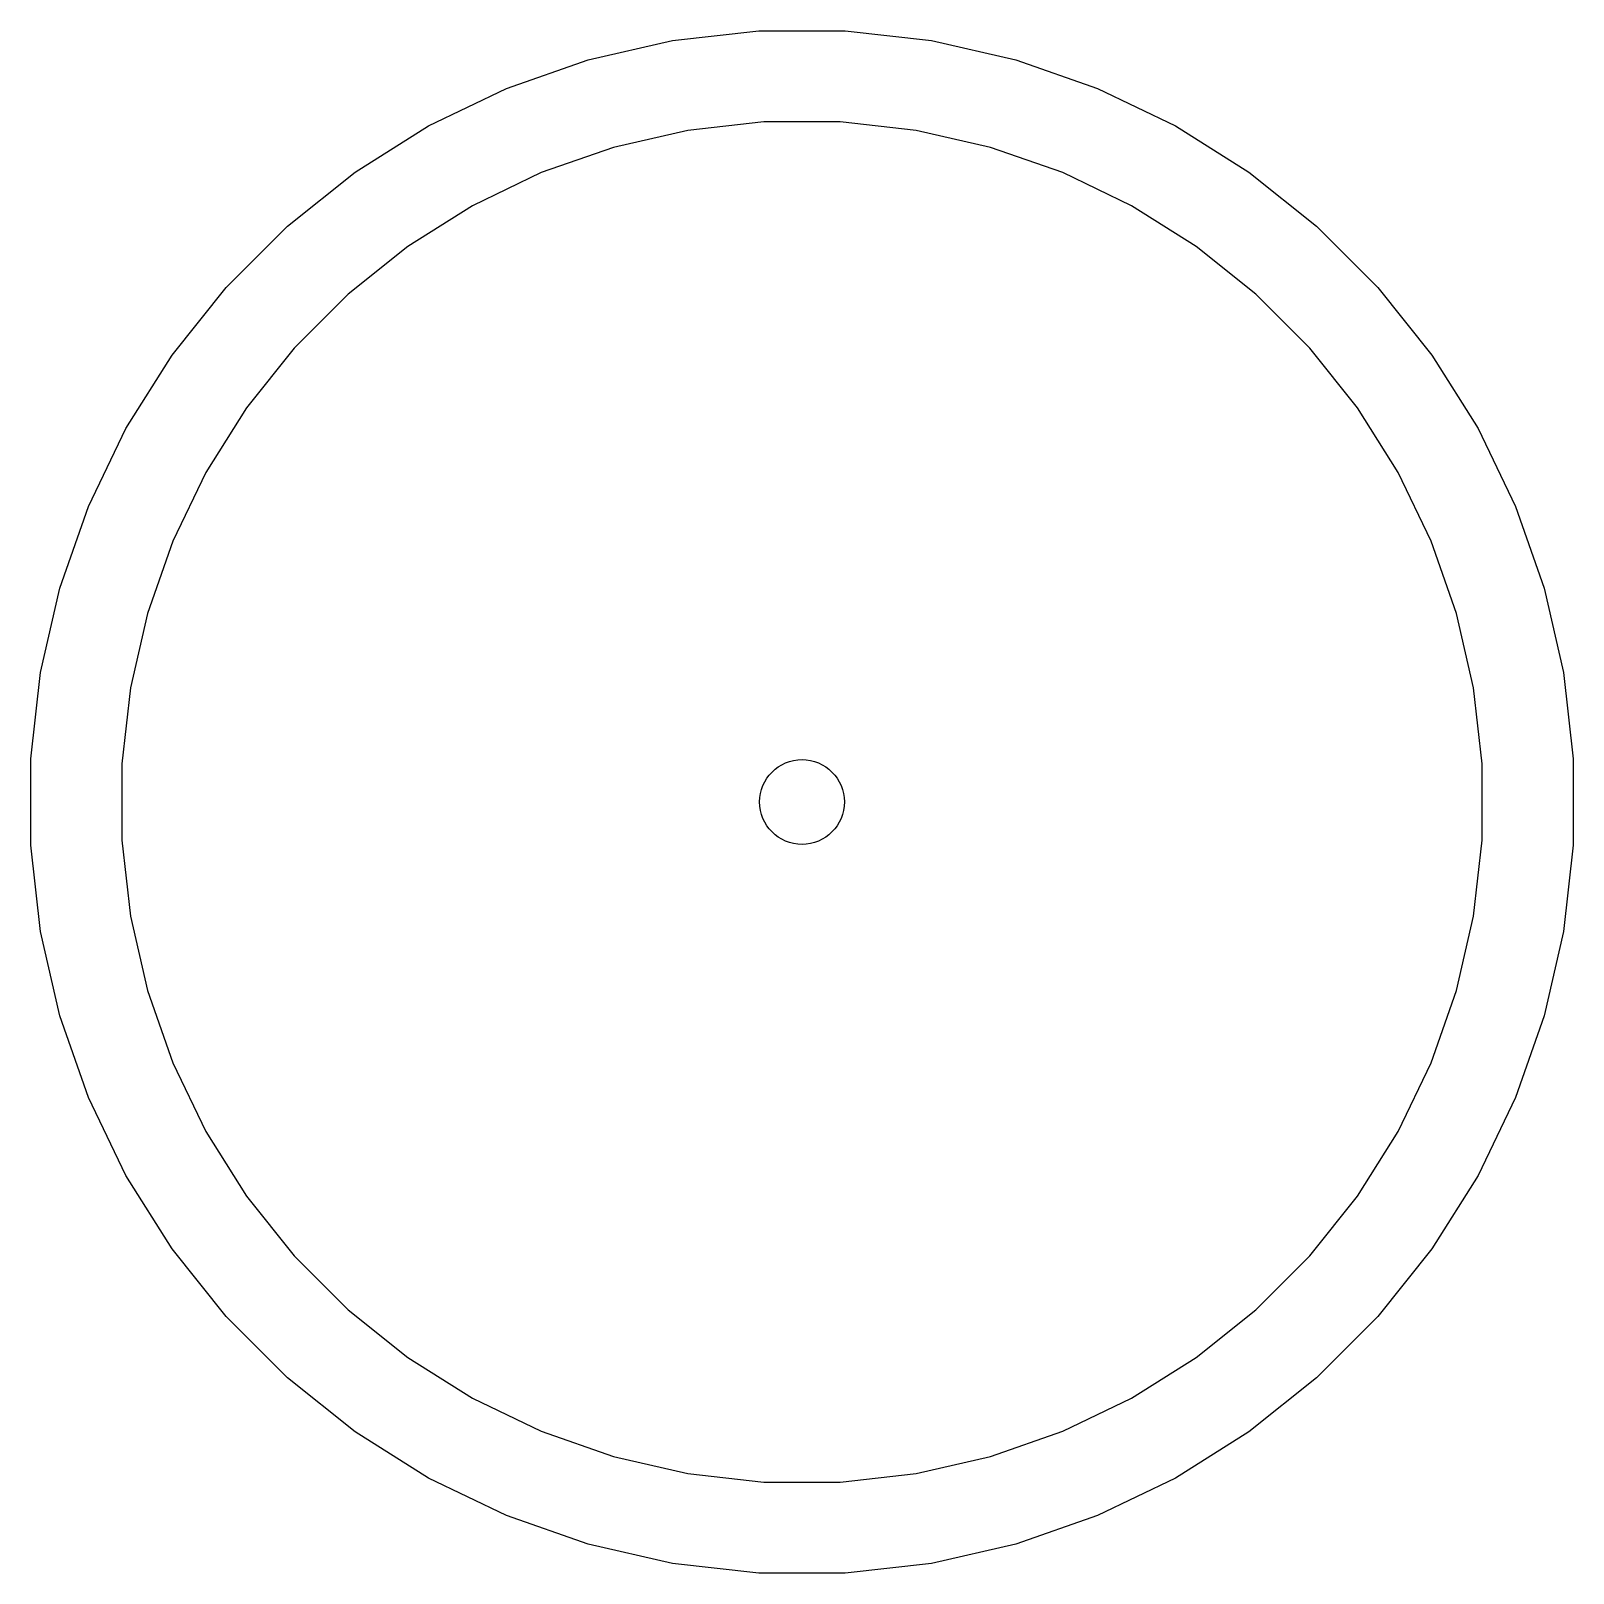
# Model space of a CAD drawing. Header units: inches. Extents: x -0.13 to 1.33, y -0.12 to 2.1.
# Drawn here: x 1.0746 to 1.3254, y -0.1223 to 0.1286 of the extents above.
import ezdxf

# ---------------------------------------------------------------- set-up
doc = ezdxf.new("R2010")
doc.units = ezdxf.units.IN
doc.header["$MEASUREMENT"] = 0
doc.layers.add('BLACK', color=250, linetype='CONTINUOUS')

msp = doc.modelspace()

# ---------------------------------------------------------------- linework, layer by layer
at = {"layer": 'BLACK', "linetype": 'CONTINUOUS'}
for p, q in [((1.17896, 0.12698), (1.19296, 0.12855)), ((1.19296, 0.12855), (1.20704, 0.12855)), ((1.20704, 0.12855), (1.22104, 0.12698)), ((1.16523, 0.12384), (1.17896, 0.12698)), ((1.22104, 0.12698), (1.23477, 0.12384)), ((1.15193, 0.11919), (1.16523, 0.12384)), ((1.23477, 0.12384), (1.24807, 0.11919)), ((1.13924, 0.11308), (1.15193, 0.11919)), ((1.24807, 0.11919), (1.26076, 0.11308)), ((1.12732, 0.10558), (1.13924, 0.11308)), ((1.19379, 0.11375), (1.18144, 0.11236)), ((1.20621, 0.11375), (1.19379, 0.11375)), ((1.21856, 0.11236), (1.20621, 0.11375)), ((1.26076, 0.11308), (1.27268, 0.10558)), ((1.18144, 0.11236), (1.16933, 0.10959)), ((1.23067, 0.10959), (1.21856, 0.11236)), ((1.16933, 0.10959), (1.15761, 0.10549)), ((1.24239, 0.10549), (1.23067, 0.10959)), ((1.11631, 0.0968), (1.12732, 0.10558)), ((1.15761, 0.10549), (1.14642, 0.1001)), ((1.25358, 0.1001), (1.24239, 0.10549)), ((1.27268, 0.10558), (1.28369, 0.0968)), ((1.14642, 0.1001), (1.1359, 0.09349)), ((1.2641, 0.09349), (1.25358, 0.1001)), ((1.10635, 0.08684), (1.11631, 0.0968)), ((1.28369, 0.0968), (1.29365, 0.08684)), ((1.1359, 0.09349), (1.12619, 0.08575)), ((1.27381, 0.08575), (1.2641, 0.09349)), ((1.09757, 0.07583), (1.10635, 0.08684)), ((1.12619, 0.08575), (1.1174, 0.07696)), ((1.2826, 0.07696), (1.27381, 0.08575)), ((1.29365, 0.08684), (1.30243, 0.07583)), ((1.09007, 0.0639), (1.09757, 0.07583)), ((1.1174, 0.07696), (1.10966, 0.06725)), ((1.29034, 0.06725), (1.2826, 0.07696)), ((1.30243, 0.07583), (1.30993, 0.0639)), ((1.10966, 0.06725), (1.10305, 0.05673)), ((1.29695, 0.05673), (1.29034, 0.06725)), ((1.08396, 0.05121), (1.09007, 0.0639)), ((1.30993, 0.0639), (1.31604, 0.05121)), ((1.10305, 0.05673), (1.09766, 0.04554)), ((1.30234, 0.04554), (1.29695, 0.05673)), ((1.07931, 0.03792), (1.08396, 0.05121)), ((1.31604, 0.05121), (1.32069, 0.03792)), ((1.09766, 0.04554), (1.09356, 0.03382)), ((1.30644, 0.03382), (1.30234, 0.04554)), ((1.07617, 0.02419), (1.07931, 0.03792)), ((1.32069, 0.03792), (1.32383, 0.02419)), ((1.09356, 0.03382), (1.09079, 0.0217)), ((1.30921, 0.0217), (1.30644, 0.03382)), ((1.0746, 0.01019), (1.07617, 0.02419)), ((1.32383, 0.02419), (1.3254, 0.01019)), ((1.09079, 0.0217), (1.0894, 0.00936)), ((1.3106, 0.00936), (1.30921, 0.0217)), ((1.0746, 0.00936), (1.0746, 0.01019)), ((1.3254, 0.01019), (1.3254, -0.00389)), ((1.0746, -0.00389), (1.0746, 0.00936)), ((1.0894, 0.00936), (1.0894, -0.00306)), ((1.3106, -0.00306), (1.3106, 0.00936)), ((1.07617, -0.01789), (1.0746, -0.00389)), ((1.0894, -0.00306), (1.09079, -0.01541)), ((1.30921, -0.01541), (1.3106, -0.00306)), ((1.3254, -0.00389), (1.32383, -0.01789)), ((1.09079, -0.01541), (1.09356, -0.02752)), ((1.30644, -0.02752), (1.30921, -0.01541)), ((1.07931, -0.03162), (1.07617, -0.01789)), ((1.32383, -0.01789), (1.32069, -0.03162)), ((1.09356, -0.02752), (1.09766, -0.03924)), ((1.30234, -0.03924), (1.30644, -0.02752)), ((1.08396, -0.04492), (1.07931, -0.03162)), ((1.32069, -0.03162), (1.31604, -0.04492)), ((1.09766, -0.03924), (1.10305, -0.05043)), ((1.29695, -0.05043), (1.30234, -0.03924)), ((1.09007, -0.05761), (1.08396, -0.04492)), ((1.31604, -0.04492), (1.30993, -0.05761)), ((1.10305, -0.05043), (1.10966, -0.06095)), ((1.29034, -0.06095), (1.29695, -0.05043)), ((1.09757, -0.06953), (1.09007, -0.05761)), ((1.30993, -0.05761), (1.30243, -0.06953)), ((1.10966, -0.06095), (1.1174, -0.07066)), ((1.2826, -0.07066), (1.29034, -0.06095)), ((1.10635, -0.08054), (1.09757, -0.06953)), ((1.30243, -0.06953), (1.29365, -0.08054)), ((1.1174, -0.07066), (1.12619, -0.07945)), ((1.27381, -0.07945), (1.2826, -0.07066)), ((1.12619, -0.07945), (1.1359, -0.08719)), ((1.2641, -0.08719), (1.27381, -0.07945)), ((1.11631, -0.0905), (1.10635, -0.08054)), ((1.29365, -0.08054), (1.28369, -0.0905)), ((1.1359, -0.08719), (1.14642, -0.0938)), ((1.25358, -0.0938), (1.2641, -0.08719)), ((1.12732, -0.09928), (1.11631, -0.0905)), ((1.28369, -0.0905), (1.27268, -0.09928)), ((1.14642, -0.0938), (1.15761, -0.09919)), ((1.24239, -0.09919), (1.25358, -0.0938)), ((1.13924, -0.10678), (1.12732, -0.09928)), ((1.15761, -0.09919), (1.16933, -0.1033)), ((1.23067, -0.1033), (1.24239, -0.09919)), ((1.27268, -0.09928), (1.26076, -0.10678)), ((1.16933, -0.1033), (1.18144, -0.10606)), ((1.21856, -0.10606), (1.23067, -0.1033)), ((1.15193, -0.11289), (1.13924, -0.10678)), ((1.18144, -0.10606), (1.19379, -0.10745)), ((1.19379, -0.10745), (1.20621, -0.10745)), ((1.20621, -0.10745), (1.21856, -0.10606)), ((1.26076, -0.10678), (1.24807, -0.11289)), ((1.16523, -0.11754), (1.15193, -0.11289)), ((1.24807, -0.11289), (1.23477, -0.11754)), ((1.17896, -0.12068), (1.16523, -0.11754)), ((1.23477, -0.11754), (1.22104, -0.12068)), ((1.19296, -0.12225), (1.17896, -0.12068)), ((1.20704, -0.12225), (1.19296, -0.12225)), ((1.22104, -0.12068), (1.20704, -0.12225))]:
    msp.add_line(p, q, dxfattribs=at)
at = {"layer": 'BLACK'}
msp.add_circle((1.2, 0.00315), 0.00689, dxfattribs=at)
msp.add_circle((1.2, 0.00315), 0.00689, dxfattribs=at)

doc.saveas('drawing.dxf')
